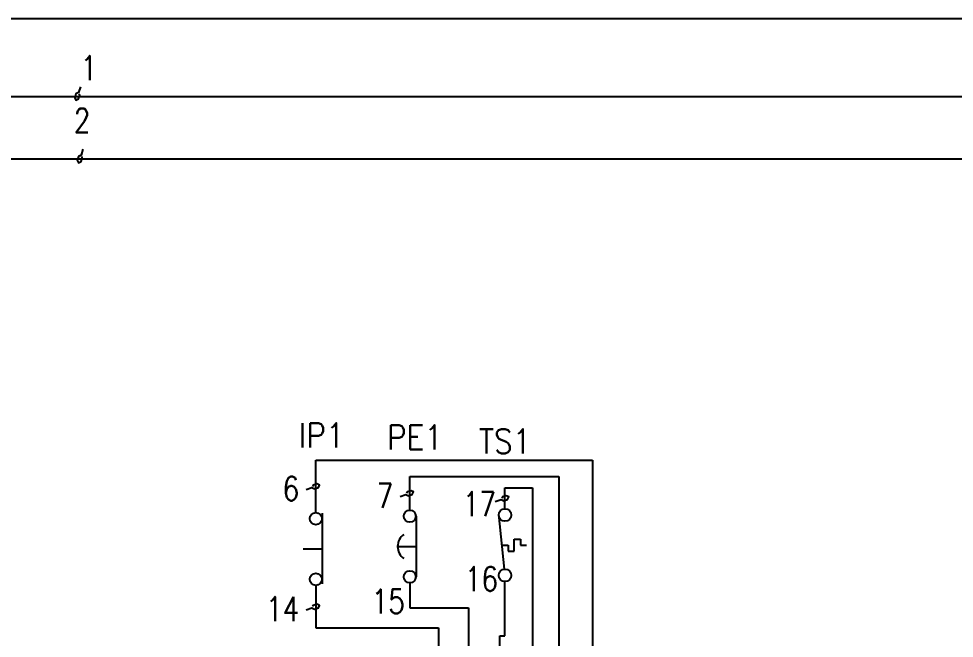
# Model space of a CAD drawing. Header units: millimetres. Extents: x 123.5 to 144.3, y 105.4 to 121.6.
# Drawn here: x 133.15 to 140.39, y 116.8 to 121.59 of the extents above; entities that cross this region are included whole.
import ezdxf
from ezdxf.enums import TextEntityAlignment as Align

# ---------------------------------------------------------------- set-up
doc = ezdxf.new("R2010")
doc.units = ezdxf.units.MM
for name, color, linetype in [('BLK_12AWG', 7, 'Continuous'), ('SYMS', 7, 'Continuous'), ('TAGS', 250, 'Continuous'), ('WIREFIXED', 7, 'Continuous'), ('WIRES', 7, 'Continuous')]:
    doc.layers.add(name, color=color, linetype=linetype)
doc.layers.add('WIRENO', color=7, linetype='Continuous', true_color=0x000000)
doc.styles.add('WD', font='romans.shx')

# ---------------------------------------------------------------- blocks, each defined once
blk = doc.blocks.new('VTS12')
at = {"linetype": 'Continuous'}
blk.add_line((-0.002, -0.1231), (-0.0326, 0.1594), dxfattribs=at)
for p, q in [((-0.0153, 0), (0.0168, 0)), ((0.0168, 0), (0.0168, -0.0312)), ((0.0481, -0.0312), (0.0481, 0.0312)), ((0.0481, 0.0312), (0.0793, 0.0312)), ((0.0793, 0.0312), (0.0793, 0)), ((0.0793, 0), (0.1106, 0)), ((0.0168, -0.0312), (0.0481, -0.0312))]:
    blk.add_line(p, q)
for centre in [(0, 0.1553), (0, -0.1553)]:
    blk.add_circle(centre, 0.0322)
at = {"style": 'WD'}
for tag, p, width in [('INST', (0.1894, 0.3902), 0.7), ('LOC', (0.1894, 0.2206), 0.7), ('TAG1', (0.1894, 0.0644), 0.9), ('XREF', (0.1912, -0.09), 0.7), ('DESC1', (0.1912, -0.242), 0.7), ('DESC2', (0.1912, -0.3982), 0.7), ('RATING1', (0.1875, -0.5545), 0.7), ('WDTAGALT', (0.1868, -0.7158), 0.7)]:
    blk.add_attdef(tag, p, '', height=0.125, dxfattribs=dict(at, width=width))
at = {"linetype": 'Continuous', "style": 'WD'}
for tag, height, flags, p in [('TERM01', 0.125, 8, (-0.055, 0.2066)), ('MFG', 0.01, 9, (-0.0796, -0.0881)), ('CAT', 0.01, 9, (-0.0796, -0.0731))]:
    blk.add_attdef(tag, text='', height=height, dxfattribs=dict(at, flags=flags)).set_placement(p, align=Align.RIGHT)
at = {"color": 7, "style": 'WD', "flags": 1}
for tag, p in [('X2TERM01', (0, 0.1875)), ('X8TERM02', (0, -0.1875))]:
    blk.add_attdef(tag, p, '', height=0.0125, dxfattribs=at)
at = {"color": 7, "style": 'WD'}
for tag, p in [('X4LINK', (-0.1094, 0)), ('X1LINK', (0.1562, 0))]:
    blk.add_attdef(tag, p, '', height=0.01, dxfattribs=at)
at = {"style": 'WD'}
for tag, flags, p in [('CONTACT', 1, (-0.0796, -0.0531)), ('FAMILY', 9, (-0.0796, -0.0365))]:
    blk.add_attdef(tag, text='', height=0.01, dxfattribs=dict(at, flags=flags)).set_placement(p, align=Align.RIGHT)
at = {"linetype": 'Continuous', "style": 'WD', "flags": 9}
blk.add_attdef('ASSYCODE', text='', height=0.01, dxfattribs=at).set_placement((-0.0938, -0.125), align=Align.CENTER)
at = {"linetype": 'Continuous', "style": 'WD', "flags": 8}
blk.add_attdef('TERM02', text='', height=0.125, dxfattribs=at).set_placement((-0.0407, -0.2134), align=Align.TOP_RIGHT)
blk = doc.blocks.new('VPB12M')
for p, q in [((0.0343, -0.1562), (0.0343, 0.1562)), ((-0.0646, 0), (0.0343, 0))]:
    blk.add_line(p, q)
for centre in [(0, 0.1562), (0, -0.1562)]:
    blk.add_circle(centre, 0.0312)
blk.add_arc((0.0156, 0), 0.0781, 126.8699, 233.1301)
at = {"style": 'WD'}
for tag, p, width in [('INST', (0.1269, 0.3434), 0.7), ('LOC', (0.1269, 0.1738), 0.7), ('TAG1', (0.1269, 0.0175), 0.9), ('XREF', (0.1287, -0.1369), 0.7), ('DESC1', (0.1287, -0.2889), 0.7), ('DESC2', (0.1287, -0.4451), 0.7)]:
    blk.add_attdef(tag, p, '', height=0.125, dxfattribs=dict(at, width=width))
at = {"linetype": 'Continuous', "style": 'WD'}
for tag, height, flags, p in [('TERM01', 0.125, 8, (-0.055, 0.2066)), ('MFG', 0.01, 9, (-0.1109, -0.0881)), ('CAT', 0.01, 9, (-0.1109, -0.0731))]:
    blk.add_attdef(tag, text='', height=height, dxfattribs=dict(at, flags=flags)).set_placement(p, align=Align.RIGHT)
at = {"color": 7, "style": 'WD', "flags": 1}
for tag, p in [('X2TERM01', (0, 0.1875)), ('X8TERM02', (0, -0.1875))]:
    blk.add_attdef(tag, p, '', height=0.0125, dxfattribs=at)
at = {"color": 7, "style": 'WD'}
for tag, p in [('X4LINK', (-0.1406, 0)), ('X1LINK', (0.125, 0))]:
    blk.add_attdef(tag, p, '', height=0.01, dxfattribs=at)
at = {"style": 'WD'}
for tag, flags, p in [('CONTACT', 1, (-0.1109, -0.0531)), ('FAMILY', 9, (-0.1109, -0.0365))]:
    blk.add_attdef(tag, text='', height=0.01, dxfattribs=dict(at, flags=flags)).set_placement(p, align=Align.RIGHT)
at = {"linetype": 'Continuous', "style": 'WD', "flags": 9}
blk.add_attdef('ASSYCODE', text='', height=0.01, dxfattribs=at).set_placement((-0.1247, -0.1056), align=Align.CENTER)
at = {"linetype": 'Continuous', "style": 'WD', "flags": 8}
blk.add_attdef('TERM02', text='', height=0.125, dxfattribs=at).set_placement((-0.0407, -0.2134), align=Align.TOP_RIGHT)
blk = doc.blocks.new('VPB12')
for p, q in [((0.0335, 0.1849), (0.0335, -0.1801)), ((-0.0644, 0), (0.0335, 0))]:
    blk.add_line(p, q)
for centre in [(0, 0.1562), (0, -0.1562)]:
    blk.add_circle(centre, 0.0312)
at = {"style": 'WD'}
for tag, p, width in [('INST', (0.1269, 0.3902), 0.7), ('LOC', (0.1269, 0.2206), 0.7), ('TAG1', (0.1269, 0.0644), 0.9), ('XREF', (0.1287, -0.09), 0.7), ('DESC1', (0.1287, -0.242), 0.7), ('DESC2', (0.1287, -0.3982), 0.7)]:
    blk.add_attdef(tag, p, '', height=0.125, dxfattribs=dict(at, width=width))
at = {"linetype": 'Continuous', "style": 'WD'}
for tag, height, flags, p in [('TERM01', 0.125, 8, (-0.055, 0.2223)), ('MFG', 0.01, 9, (0.0141, -0.0881)), ('CAT', 0.01, 9, (0.0141, -0.0731))]:
    blk.add_attdef(tag, text='', height=height, dxfattribs=dict(at, flags=flags)).set_placement(p, align=Align.RIGHT)
at = {"color": 7, "style": 'WD', "flags": 1}
for tag, p in [('X2TERM01', (0, 0.1875)), ('X8TERM02', (0, -0.1875))]:
    blk.add_attdef(tag, p, '', height=0.0125, dxfattribs=at)
at = {"color": 7, "style": 'WD'}
for tag, p in [('X4LINK', (-0.125, 0)), ('X1LINK', (0.125, 0))]:
    blk.add_attdef(tag, p, '', height=0.01, dxfattribs=at)
at = {"style": 'WD'}
for tag, flags, p in [('CONTACT', 1, (0.0141, -0.0531)), ('FAMILY', 9, (0.0141, -0.0365))]:
    blk.add_attdef(tag, text='', height=0.01, dxfattribs=dict(at, flags=flags)).set_placement(p, align=Align.RIGHT)
at = {"linetype": 'Continuous', "style": 'WD', "flags": 9}
blk.add_attdef('ASSYCODE', text='', height=0.01, dxfattribs=at).set_placement((-0.001, -0.1054), align=Align.CENTER)
at = {"linetype": 'Continuous', "style": 'WD', "flags": 8}
blk.add_attdef('TERM02', text='', height=0.125, dxfattribs=at).set_placement((-0.0407, -0.2291), align=Align.TOP_RIGHT)
blk = doc.blocks.new('WD_WNH')
at = {"linetype": 'Continuous', "style": 'WD', "width": 0.8}
blk.add_attdef('WIRENO', text='', height=0.125, dxfattribs=at).set_placement((0, 0.0625), align=Align.CENTER)
at = {"style": 'WD', "flags": 1}
for tag, p in [('W01USER', (0, 0.0781)), ('W02USER', (0, 0.0703)), ('W03USER', (0, 0.0625)), ('W04USER', (0, 0.0547)), ('W05USER', (0, 0.0469)), ('W06USER', (0, 0.0391)), ('W07USER', (0, 0.0312)), ('W08USER', (0, 0.0234)), ('W09USER', (0, 0.0156)), ('W10USER', (0, 0.0078))]:
    blk.add_attdef(tag, text='', height=0.005, dxfattribs=at).set_placement(p, align=Align.CENTER)
blk = doc.blocks.new('WD_WNV')
at = {"style": 'WD', "flags": 1}
for tag, p in [('W01USER', (-0.0625, 0.0938)), ('W02USER', (-0.0625, 0.0859)), ('W03USER', (-0.0625, 0.0781)), ('W04USER', (-0.0625, 0.0703)), ('W05USER', (-0.0625, 0.0625)), ('W06USER', (-0.0625, 0.0547)), ('W07USER', (-0.0625, 0.0469)), ('W08USER', (-0.0625, 0.0391)), ('W09USER', (-0.0625, 0.0312)), ('W10USER', (-0.0625, 0.0234))]:
    blk.add_attdef(tag, text='', height=0.005, dxfattribs=at).set_placement(p, align=Align.CENTER)
at = {"linetype": 'Continuous', "style": 'WD', "width": 0.8}
blk.add_attdef('WIRENO', text='', height=0.125, dxfattribs=at).set_placement((-0.05, 0), align=Align.MIDDLE_RIGHT)

msp = doc.modelspace()

# ---------------------------------------------------------------- linework, layer by layer
at = {"color": 7, "linetype": 'Continuous'}
msp.add_line((144.2555, 121.5905), (123.5055, 121.5905), dxfattribs=at)
at = {"layer": 'BLK_12AWG'}
for p, q in [((124.4182, 120.99), (142.7932, 120.99)), ((124.4378, 120.5067), (142.8128, 120.5067))]:
    msp.add_line(p, q, dxfattribs=at)
at = {"layer": 'WIREFIXED'}
for points in [[(133.6503, 120.5817), (133.6352, 120.5363), (133.6154, 120.5264), (133.6055, 120.4968), (133.6154, 120.477), (133.6352, 120.4869), (133.6451, 120.5165), (133.6401, 120.5264)], [(135.3753, 117.9517), (135.4207, 117.9668), (135.4404, 117.9569), (135.4701, 117.9668), (135.4799, 117.9866), (135.4602, 117.9965), (135.4305, 117.9866), (135.4256, 117.9767)], [(136.1019, 117.8985), (136.1473, 117.9136), (136.1671, 117.9037), (136.1967, 117.9136), (136.2066, 117.9334), (136.1868, 117.9432), (136.1572, 117.9334), (136.1522, 117.9235)], [(136.8383, 117.8598), (136.8836, 117.8749), (136.9034, 117.865), (136.933, 117.8749), (136.9429, 117.8947), (136.9231, 117.9045), (136.8935, 117.8947), (136.8886, 117.8848)], [(135.3753, 117.0223), (135.4207, 117.0374), (135.4404, 117.0275), (135.4701, 117.0374), (135.4799, 117.0572), (135.4602, 117.067), (135.4305, 117.0572), (135.4256, 117.0473)]]:
    msp.add_lwpolyline(points, dxfattribs=at)
at = {"layer": 'WIRENO'}
msp.add_lwpolyline([(133.6307, 121.065), (133.6156, 121.0196), (133.5959, 121.0098), (133.5861, 120.9804), (133.596, 120.9607), (133.6156, 120.9705), (133.6254, 121), (133.6205, 121.0098)], dxfattribs=at)
at = {"layer": 'WIRES'}
for p, q in [((135.4503, 117.7742), (135.4503, 118.1791)), ((135.4503, 118.1791), (137.5906, 118.1791)), ((137.5906, 118.1791), (137.5906, 116.3798)), ((136.1769, 117.7936), (136.1769, 118.0534)), ((136.1769, 118.0534), (137.3292, 118.0534)), ((137.3292, 118.0534), (137.3292, 116.3604)), ((136.9133, 117.8033), (136.9133, 117.9663)), ((136.9133, 117.9663), (137.1258, 117.9663)), ((137.1258, 117.9663), (137.1258, 116.3798)), ((135.4503, 117.2117), (135.4503, 116.8828)), ((136.1769, 117.2311), (136.1769, 117.0376)), ((136.9133, 116.8224), (136.9133, 117.2408)), ((136.1769, 117.0376), (136.632, 117.0376)), ((136.632, 117.0376), (136.632, 116.3121)), ((135.4503, 116.8828), (136.3996, 116.8828)), ((136.3996, 116.8828), (136.3996, 116.3895)), ((136.8734, 116.404), (136.8734, 116.8224)), ((136.8734, 116.8224), (136.9133, 116.8224))]:
    msp.add_line(p, q, dxfattribs=at)

# ---------------------------------------------------------------- block references
at = {"layer": 'SYMS'}
ref = msp.add_blockref('VPB12', (135.4503, 117.493), dxfattribs=dict(at, xscale=1.5, yscale=1.5, zscale=1.5))
ref.add_attrib('TAG1', 'IP1', (135.3191, 118.2779), dxfattribs={"layer": 'TAGS', "height": 0.1875, "style": 'WD', "width": 0.9})
ref = msp.add_blockref('VPB12M', (136.1769, 117.5123), dxfattribs=dict(at, xscale=1.5, yscale=1.5, zscale=1.5))
ref.add_attrib('TAG1', 'PE1', (136.0004, 118.2625), dxfattribs={"layer": 'TAGS', "height": 0.1875, "style": 'WD', "width": 0.9})
ref = msp.add_blockref('VTS12', (136.9133, 117.522), dxfattribs=dict(at, xscale=1.5, yscale=1.5, zscale=1.5))
ref.add_attrib('TAG1', 'TS1', (136.7125, 118.2315), dxfattribs={"layer": 'TAGS', "height": 0.1875, "style": 'WD', "width": 0.9})
at = {"layer": 'WIREFIXED'}
ref = msp.add_blockref('WD_WNH', (133.6253, 120.5067), dxfattribs=dict(at, xscale=1.5, yscale=1.5, zscale=1.5))
ref.add_attrib('WIRENOF', '2', dxfattribs={"linetype": 'Continuous', "height": 0.1875, "style": 'WD', "width": 0.8}).set_placement((133.6431, 120.6538), align=Align.BOTTOM_CENTER)
ref = msp.add_blockref('WD_WNV', (135.4503, 117.9767), dxfattribs=dict(at, xscale=1.5, yscale=1.5, zscale=1.5))
ref.add_attrib('WIRENOF', '6', dxfattribs={"linetype": 'Continuous', "height": 0.1875, "style": 'WD', "width": 0.8}).set_placement((135.3219, 117.9589), align=Align.MIDDLE_RIGHT)
ref = msp.add_blockref('WD_WNV', (136.1769, 117.9235), dxfattribs=dict(at, xscale=1.5, yscale=1.5, zscale=1.5))
ref.add_attrib('WIRENOF', '7', dxfattribs={"linetype": 'Continuous', "height": 0.1875, "style": 'WD', "width": 0.8}).set_placement((136.0486, 117.9057), align=Align.MIDDLE_RIGHT)
ref = msp.add_blockref('WD_WNV', (136.9133, 117.8848), dxfattribs=dict(at, xscale=1.5, yscale=1.5, zscale=1.5))
ref.add_attrib('WIRENOF', '17', dxfattribs={"linetype": 'Continuous', "height": 0.1875, "style": 'WD', "width": 0.8}).set_placement((136.8444, 117.8413), align=Align.MIDDLE_RIGHT)
ref = msp.add_blockref('WD_WNV', (137.0204, 117.1507), dxfattribs=dict(at, xscale=1.5, yscale=1.5, zscale=1.5))
ref.add_attrib('WIRENOF', '16', dxfattribs={"linetype": 'Continuous', "height": 0.1875, "style": 'WD', "width": 0.8}).set_placement((136.8598, 117.2612), align=Align.MIDDLE_RIGHT)
ref = msp.add_blockref('WD_WNV', (135.4503, 117.0473), dxfattribs=dict(at, xscale=1.5, yscale=1.5, zscale=1.5))
ref.add_attrib('WIRENOF', '14', dxfattribs={"linetype": 'Continuous', "height": 0.1875, "style": 'WD', "width": 0.8}).set_placement((135.3219, 117.0295), align=Align.MIDDLE_RIGHT)
ref = msp.add_blockref('WD_WNH', (135.9928, 116.7911), dxfattribs=dict(at, xscale=1.5, yscale=1.5, zscale=1.5))
ref.add_attrib('WIRENOF', '15', dxfattribs={"linetype": 'Continuous', "height": 0.1875, "style": 'WD', "width": 0.8}).set_placement((136.0106, 116.9382), align=Align.BOTTOM_CENTER)
at = {"layer": 'WIRENO'}
ref = msp.add_blockref('WD_WNH', (133.6404, 120.8948), dxfattribs=dict(at, xscale=1.5, yscale=1.5, zscale=1.5))
ref.add_attrib('WIRENO', '1', dxfattribs={"linetype": 'Continuous', "height": 0.1875, "style": 'WD', "width": 0.8}).set_placement((133.6957, 121.0607), align=Align.BOTTOM_CENTER)

doc.saveas('drawing.dxf')
